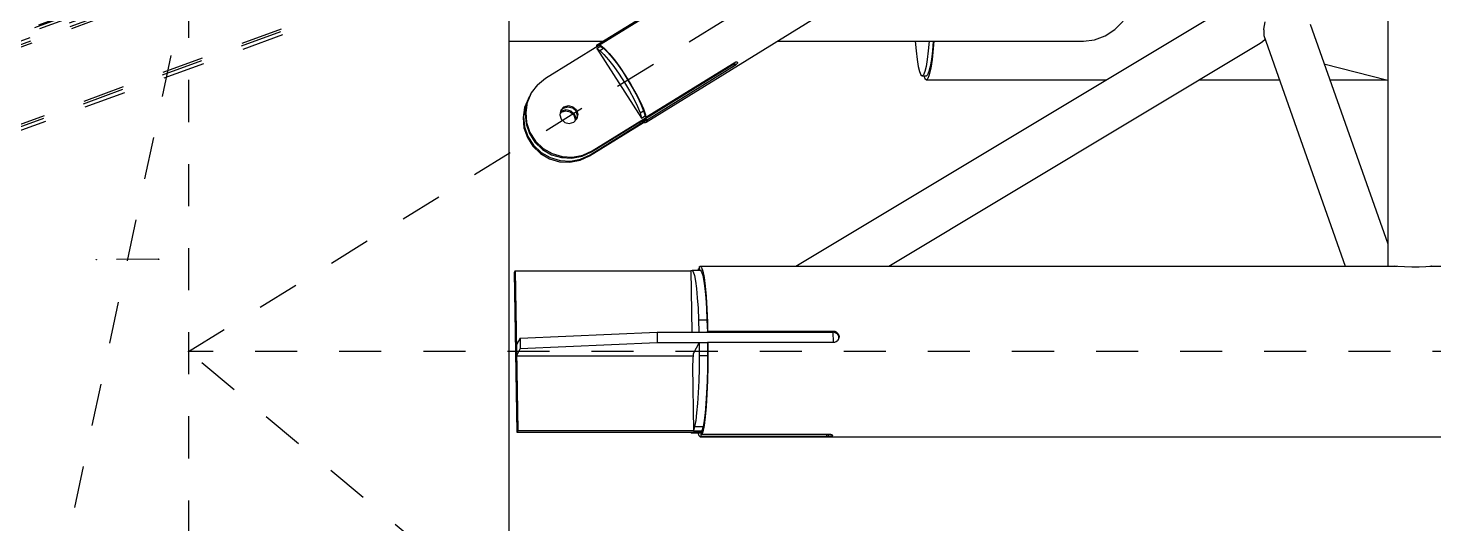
# Model space of a CAD drawing. Header units: millimetres. Extents: x 149919 to 150445, y 136651 to 136866.
# Drawn here: x 150375.731 to 150379.075, y 136822.865 to 136824.044 of the extents above; entities that cross this region are included whole.
import ezdxf

# ---------------------------------------------------------------- set-up
doc = ezdxf.new("R2010")
doc.units = ezdxf.units.MM
doc.header["$LTSCALE"] = 0.25
for name, pattern in [('CENTER', [50.8, 31.75, -6.35, 6.35, -6.35]), ('XKITLINE00', [0]), ('XKITLINE02', [4, 2, -2])]:
    doc.linetypes.add(name, pattern=pattern)

# ---------------------------------------------------------------- blocks, each defined once
blk = doc.blocks.new('çatıı')
at = {"color": 8, "linetype": 'CENTER'}
for p, q in [((23430, 17654.86), (23430, 16010.75)), ((23430, 17290.27), (23720.98, 17470.27)), ((23430, 17380.27), (23255, 16560.27)), ((23422.87, 17312.23), (23408.05, 17312.1)), ((25173.61, 15830.27), (23430, 17290.27)), ((24815.87, 17290.27), (23430, 17290.27))]:
    blk.add_line(p, q, dxfattribs=at)
at = {"color": 8, "linetype": 'XKITLINE00'}
for p, q in [((23506.2, 17524.52), (23506.2, 17238.51)), ((23715.28, 17450.24), (23715.28, 17310.57)), ((23527.07, 17363.13), (23646.9, 17437.26)), ((23538.85, 17344.8), (23658.68, 17418.93)), ((23527.36, 17363.29), (23548.31, 17376.25)), ((23527.76, 17363.19), (23548.72, 17376.16)), ((23574.43, 17310.57), (23677.12, 17372.21)), ((23648, 17365.35), (23650.29, 17366.85)), ((23650.29, 17366.85), (23652.31, 17368.85)), ((23686.02, 17368.72), (23685.72, 17366.91)), ((23685.72, 17366.91), (23685.74, 17366.7)), ((23685.74, 17366.7), (23685.74, 17365.42)), ((23696.79, 17368.13), (23715.28, 17315.86)), ((23506.2, 17364.12), (23528.67, 17364.12)), ((23514.91, 17355.27), (23527.74, 17363.2)), ((23527.07, 17363.13), (23527.36, 17363.29)), ((23527.36, 17363.29), (23527.5, 17363.06)), ((23527.74, 17363.2), (23527.94, 17362.89)), ((23527.76, 17363.19), (23527.95, 17362.9)), ((23527.76, 17363.19), (23528.08, 17363.06)), ((23527.77, 17363.14), (23527.79, 17363.15)), ((23570.09, 17364.12), (23642.91, 17364.12)), ((23596.58, 17310.57), (23684.92, 17363.6)), ((23602.83, 17364.12), (23603.04, 17361.83)), ((23606.15, 17364.12), (23605.95, 17361.83)), ((23607.15, 17364.12), (23606.94, 17361.83)), ((23607.26, 17364.12), (23607.12, 17362.31)), ((23642.91, 17364.12), (23645.5, 17364.44)), ((23645.5, 17364.44), (23648, 17365.35)), ((23684.92, 17363.6), (23685.41, 17364.02)), ((23685.41, 17364.02), (23686.05, 17364.55)), ((23685.74, 17365.42), (23705.14, 17310.57)), ((23527.07, 17363.13), (23527.03, 17362.77)), ((23527.11, 17362.38), (23527.95, 17362.9)), ((23527.11, 17362.38), (23527.86, 17361.88)), ((23527.11, 17362.38), (23537.78, 17345.78)), ((23527.86, 17361.88), (23528.7, 17362.4)), ((23527.86, 17361.88), (23528.81, 17360.96)), ((23527.95, 17362.9), (23528.7, 17362.4)), ((23528.08, 17363.06), (23528.97, 17362.33)), ((23528.7, 17362.4), (23529.65, 17361.48)), ((23528.81, 17360.96), (23529.93, 17359.67)), ((23528.97, 17362.33), (23530.06, 17361.18)), ((23529.65, 17361.48), (23530.77, 17360.19)), ((23530.06, 17361.18), (23531.29, 17359.67)), ((23530.77, 17360.19), (23532, 17358.6)), ((23603.04, 17361.83), (23603.29, 17359.75)), ((23605.95, 17361.83), (23605.69, 17359.75)), ((23606.94, 17361.83), (23606.69, 17359.75)), ((23607.12, 17362.31), (23606.85, 17359.73)), ((23525.86, 17337.76), (23559.64, 17358.66)), ((23529.93, 17359.67), (23531.16, 17358.08)), ((23531.16, 17358.08), (23532.43, 17356.26)), ((23531.29, 17359.67), (23532.61, 17357.87)), ((23532, 17358.6), (23533.27, 17356.78)), ((23532.61, 17357.87), (23533.94, 17355.88)), ((23533.27, 17356.78), (23534.53, 17354.82)), ((23538.75, 17345.84), (23559.71, 17358.8)), ((23538.81, 17346), (23559.76, 17358.97)), ((23538.91, 17345.31), (23559.86, 17358.28)), ((23559.63, 17358.64), (23559.86, 17358.28)), ((23559.71, 17358.8), (23559.64, 17358.66)), ((23559.67, 17358.91), (23559.71, 17358.8)), ((23559.69, 17358.76), (23559.82, 17358.84)), ((23559.76, 17358.97), (23559.99, 17359.08)), ((23559.82, 17358.84), (23560.02, 17359)), ((23559.82, 17358.84), (23560.09, 17358.42)), ((23559.86, 17358.28), (23560.09, 17358.42)), ((23559.99, 17359.08), (23560.2, 17359.15)), ((23560.02, 17359), (23560.18, 17359.14)), ((23560.09, 17358.42), (23560.29, 17358.58)), ((23560.2, 17359.15), (23560.38, 17359.16)), ((23560.29, 17358.58), (23560.45, 17358.73)), ((23560.38, 17359.16), (23560.5, 17359.11)), ((23560.54, 17358.83), (23560.45, 17358.73)), ((23560.5, 17359.11), (23560.56, 17359.01)), ((23560.55, 17358.86), (23560.54, 17358.83)), ((23560.56, 17359.01), (23560.55, 17358.86)), ((23603.29, 17359.75), (23603.57, 17358.08)), ((23603.57, 17358.08), (23603.87, 17356.86)), ((23603.87, 17356.86), (23604.18, 17356.12)), ((23605.12, 17356.86), (23604.81, 17356.12)), ((23605.41, 17358.08), (23605.12, 17356.86)), ((23605.69, 17359.75), (23605.41, 17358.08)), ((23606.11, 17356.86), (23605.8, 17356.12)), ((23606.41, 17358.08), (23606.11, 17356.86)), ((23606.54, 17357.64), (23606.2, 17356.12)), ((23606.69, 17359.75), (23606.41, 17358.08)), ((23606.85, 17359.73), (23606.54, 17357.64)), ((23700.06, 17358.68), (23715.28, 17354.79)), ((23513, 17353.74), (23511.53, 17351.8)), ((23513, 17353.74), (23514.91, 17355.27)), ((23532.43, 17356.26), (23533.69, 17354.3)), ((23533.69, 17354.3), (23534.87, 17352.3)), ((23533.94, 17355.88), (23535.23, 17353.79)), ((23534.53, 17354.82), (23535.71, 17352.82)), ((23535.23, 17353.79), (23536.4, 17351.72)), ((23604.18, 17356.12), (23604.49, 17355.87)), ((23604.49, 17355.87), (23604.81, 17356.12)), ((23604.49, 17355.87), (23605.49, 17355.87)), ((23604.87, 17355.87), (23605.13, 17355.19)), ((23605.13, 17355.19), (23605.49, 17354.87)), ((23605.49, 17355.87), (23605.8, 17356.12)), ((23605.49, 17354.87), (23605.85, 17355.19)), ((23605.49, 17354.87), (23648.24, 17354.87)), ((23606.2, 17356.12), (23605.85, 17355.19)), ((23670.39, 17354.87), (23689.47, 17354.87)), ((23701.4, 17354.87), (23714.96, 17354.87)), ((23510.91, 17350.58), (23509.95, 17348.34)), ((23511.04, 17350.84), (23510.09, 17348.6)), ((23511.4, 17351.54), (23510.44, 17349.3)), ((23511.53, 17351.8), (23510.58, 17349.56)), ((23511.04, 17350.84), (23510.91, 17350.58)), ((23511.18, 17351.02), (23511.04, 17350.84)), ((23511.53, 17351.8), (23511.4, 17351.54)), ((23534.87, 17352.3), (23535.92, 17350.36)), ((23535.71, 17352.82), (23536.76, 17350.88)), ((23535.92, 17350.36), (23536.78, 17348.57)), ((23536.4, 17351.72), (23537.4, 17349.75)), ((23536.76, 17350.88), (23537.62, 17349.08)), ((23509.95, 17348.34), (23509.57, 17345.93)), ((23510.09, 17348.6), (23509.71, 17346.19)), ((23510.44, 17349.3), (23510.06, 17346.89)), ((23510.06, 17346.89), (23510.28, 17344.45)), ((23510.58, 17349.56), (23510.2, 17347.15)), ((23510.2, 17347.15), (23510.41, 17344.71)), ((23518.55, 17347.65), (23518.31, 17346.58)), ((23518.31, 17346.58), (23518.65, 17345.53)), ((23518.67, 17347.22), (23518.39, 17346.92)), ((23518.8, 17347.49), (23518.42, 17347.08)), ((23519.16, 17348.18), (23518.51, 17347.49)), ((23519.29, 17348.45), (23518.55, 17347.65)), ((23518.67, 17347.22), (23519.72, 17347.54)), ((23518.8, 17347.49), (23519.86, 17347.8)), ((23519.16, 17348.18), (23520.22, 17348.5)), ((23519.29, 17348.45), (23520.35, 17348.76)), ((23519.72, 17347.54), (23520.81, 17347.29)), ((23519.86, 17347.8), (23520.94, 17347.55)), ((23520.22, 17348.5), (23521.3, 17348.25)), ((23520.35, 17348.76), (23521.43, 17348.51)), ((23520.81, 17347.29), (23521.63, 17346.54)), ((23520.94, 17347.55), (23521.76, 17346.8)), ((23521.3, 17348.25), (23522.12, 17347.5)), ((23521.43, 17348.51), (23522.25, 17347.76)), ((23521.63, 17346.54), (23521.96, 17345.49)), ((23521.76, 17346.8), (23522.1, 17345.75)), ((23522.12, 17347.5), (23522.46, 17346.45)), ((23522.25, 17347.76), (23522.59, 17346.71)), ((23522.46, 17346.45), (23522.25, 17345.54)), ((23522.59, 17346.71), (23522.35, 17345.65)), ((23536.78, 17348.57), (23537.41, 17347.01)), ((23537.4, 17349.75), (23538.18, 17348)), ((23537.41, 17347.01), (23538.25, 17347.53)), ((23537.41, 17347.01), (23537.78, 17345.78)), ((23537.62, 17349.08), (23538.25, 17347.53)), ((23538.18, 17348), (23538.69, 17346.54)), ((23538.25, 17347.53), (23538.62, 17346.3)), ((23538.69, 17346.54), (23538.81, 17346)), ((23509.57, 17345.93), (23509.79, 17343.49)), ((23509.71, 17346.19), (23509.92, 17343.75)), ((23509.79, 17343.49), (23510.59, 17341.16)), ((23509.92, 17343.75), (23510.72, 17341.42)), ((23510.28, 17344.45), (23511.08, 17342.12)), ((23510.41, 17344.71), (23511.21, 17342.38)), ((23518.65, 17345.53), (23519.47, 17344.78)), ((23519.47, 17344.78), (23520.55, 17344.53)), ((23520.55, 17344.53), (23521.61, 17344.85)), ((23522.35, 17345.65), (23521.61, 17344.85)), ((23521.96, 17345.49), (23521.89, 17345.15)), ((23522.1, 17345.75), (23521.99, 17345.25)), ((23525.37, 17336.8), (23538.19, 17344.74)), ((23525.5, 17337.06), (23537.5, 17344.49)), ((23525.99, 17338.03), (23538.82, 17345.96)), ((23537.28, 17344.83), (23537.54, 17344.43)), ((23537.54, 17344.43), (23537.69, 17344.49)), ((23537.69, 17344.49), (23538.53, 17345.01)), ((23537.8, 17344.62), (23537.69, 17344.49)), ((23537.78, 17345.78), (23538.62, 17346.3)), ((23537.86, 17344.82), (23537.8, 17344.62)), ((23537.84, 17345.16), (23537.88, 17345.1)), ((23537.86, 17344.82), (23538.7, 17345.34)), ((23537.88, 17345.1), (23537.86, 17344.82)), ((23537.88, 17345.1), (23538.71, 17345.61)), ((23538.24, 17344.83), (23538.19, 17344.74)), ((23538.21, 17344.77), (23538.41, 17344.9)), ((23538.39, 17344.92), (23538.57, 17344.65)), ((23538.64, 17345.14), (23538.53, 17345.01)), ((23538.57, 17344.65), (23538.85, 17344.8)), ((23538.6, 17346.29), (23538.82, 17345.96)), ((23538.62, 17346.3), (23538.81, 17346)), ((23538.7, 17345.34), (23538.64, 17345.14)), ((23538.67, 17345.68), (23538.91, 17345.31)), ((23538.67, 17345.68), (23538.71, 17345.61)), ((23538.71, 17345.61), (23538.7, 17345.34)), ((23538.82, 17345.96), (23538.75, 17345.84)), ((23538.91, 17345.31), (23538.85, 17344.8)), ((23510.59, 17341.16), (23511.92, 17339.08)), ((23510.72, 17341.42), (23512.06, 17339.34)), ((23511.08, 17342.12), (23512.41, 17340.04)), ((23511.21, 17342.38), (23512.55, 17340.31)), ((23512.41, 17340.04), (23514.21, 17338.33)), ((23512.55, 17340.31), (23514.34, 17338.6)), ((23511.92, 17339.08), (23513.72, 17337.37)), ((23512.06, 17339.34), (23513.85, 17337.63)), ((23513.72, 17337.37), (23515.87, 17336.13)), ((23513.85, 17337.63), (23516, 17336.39)), ((23514.21, 17338.33), (23516.36, 17337.09)), ((23514.34, 17338.6), (23516.49, 17337.35)), ((23516, 17336.39), (23518.38, 17335.69)), ((23516.36, 17337.09), (23518.74, 17336.39)), ((23516.49, 17337.35), (23518.87, 17336.65)), ((23518.74, 17336.39), (23521.21, 17336.27)), ((23518.87, 17336.65), (23521.34, 17336.53)), ((23521.21, 17336.27), (23523.63, 17336.74)), ((23521.34, 17336.53), (23523.76, 17337)), ((23523.14, 17335.77), (23525.37, 17336.8)), ((23523.27, 17336.04), (23525.5, 17337.06)), ((23523.63, 17336.74), (23525.86, 17337.76)), ((23523.76, 17337), (23523.63, 17336.74)), ((23523.76, 17337), (23525.99, 17338.03)), ((23525.5, 17337.06), (23525.37, 17336.8)), ((23525.99, 17338.03), (23525.86, 17337.76)), ((23515.87, 17336.13), (23518.25, 17335.43)), ((23518.25, 17335.43), (23520.72, 17335.31)), ((23518.38, 17335.69), (23520.85, 17335.57)), ((23520.72, 17335.31), (23523.14, 17335.77)), ((23520.85, 17335.57), (23523.27, 17336.04)), ((23523.27, 17336.04), (23523.14, 17335.77)), ((23549.5, 17309.55), (23549.78, 17309.65)), ((23549.78, 17309.65), (23551.77, 17309.65)), ((23549.78, 17309.65), (23550.06, 17309.25)), ((23551.24, 17309.91), (23551.15, 17309.65)), ((23551.24, 17309.91), (23551.49, 17309.91)), ((23551.24, 17309.91), (23551.25, 17309.65)), ((23551.48, 17310.38), (23551.69, 17310.57)), ((23551.48, 17310.38), (23551.5, 17309.65)), ((23551.69, 17310.57), (23552.01, 17310.27)), ((23551.69, 17310.57), (23717.45, 17310.57)), ((23551.77, 17309.65), (23552.05, 17309.25)), ((23552.01, 17310.27), (23552.32, 17309.35)), ((23716.41, 17310.57), (23716.93, 17310.62)), ((23716.92, 17310.57), (23717.19, 17310.6)), ((23716.93, 17310.62), (23717.63, 17310.56)), ((23717.63, 17310.56), (23719.22, 17310.47)), ((23719.22, 17310.47), (23720.98, 17310.43)), ((23720.98, 17310.43), (23722.74, 17310.44)), ((23722.74, 17310.44), (23724.33, 17310.5)), ((23724.33, 17310.5), (23725.59, 17310.61)), ((23725.22, 17310.57), (23961.83, 17310.57)), ((23725.59, 17310.61), (23725.71, 17310.62)), ((23725.71, 17310.62), (23726.02, 17310.57)), ((23507.67, 17309.5), (23507.45, 17309.06)), ((23507.45, 17309.06), (23508.06, 17271.05)), ((23507.67, 17309.5), (23508.29, 17271.49)), ((23507.67, 17309.5), (23549.5, 17309.5)), ((23549.5, 17309.55), (23549.74, 17294.88)), ((23550.06, 17309.25), (23550.33, 17308.37)), ((23550.33, 17308.37), (23550.59, 17307.02)), ((23550.59, 17307.02), (23550.82, 17305.24)), ((23552.05, 17309.25), (23552.32, 17308.37)), ((23552.32, 17309.35), (23552.61, 17307.86)), ((23552.32, 17308.37), (23552.58, 17307.02)), ((23552.58, 17307.02), (23552.81, 17305.24)), ((23552.61, 17307.86), (23552.88, 17305.83)), ((23550.82, 17305.24), (23551.02, 17303.08)), ((23551.02, 17303.08), (23551.19, 17300.59)), ((23552.81, 17305.24), (23553.02, 17303.08)), ((23552.88, 17305.83), (23553.1, 17303.32)), ((23553.02, 17303.08), (23553.19, 17300.59)), ((23553.1, 17303.32), (23553.29, 17300.42)), ((23551.19, 17300.59), (23551.32, 17297.83)), ((23553.19, 17300.59), (23553.32, 17297.83)), ((23553.29, 17300.42), (23553.43, 17297.22)), ((23551.32, 17297.83), (23553.32, 17297.83)), ((23551.32, 17297.83), (23551.41, 17294.89)), ((23553.32, 17297.83), (23553.41, 17294.89)), ((23553.43, 17297.22), (23553.48, 17295.13)), ((23508.86, 17293.47), (23507.96, 17291.72)), ((23508.86, 17293.47), (23541.45, 17294.88)), ((23508.86, 17293.47), (23508.9, 17291.01)), ((23541.45, 17294.88), (23551.41, 17294.88)), ((23541.45, 17294.88), (23541.49, 17292.42)), ((23551.41, 17294.89), (23553.41, 17294.89)), ((23551.41, 17294.89), (23551.41, 17294.88)), ((23551.41, 17294.88), (23583.27, 17294.88)), ((23553.48, 17295.13), (23553.4, 17294.98)), ((23553.4, 17294.92), (23583.25, 17294.92)), ((23553.41, 17294.89), (23553.4, 17294.88)), ((23553.48, 17295.13), (23583.35, 17295.13)), ((23581.6, 17294.92), (23581.6, 17294.88)), ((23583.35, 17295.13), (23583.25, 17294.92)), ((23583.25, 17294.92), (23583.6, 17294.88)), ((23583.27, 17294.88), (23583.31, 17292.47)), ((23583.35, 17295.13), (23583.7, 17295.08)), ((23583.7, 17295.08), (23583.6, 17294.88)), ((23583.6, 17294.88), (23583.92, 17294.75)), ((23583.7, 17295.08), (23584.03, 17294.95)), ((23583.92, 17294.75), (23584.21, 17294.54)), ((23584.03, 17294.95), (23584.31, 17294.75)), ((23584.21, 17294.54), (23584.43, 17294.27)), ((23584.31, 17294.75), (23584.53, 17294.47)), ((23584.55, 17293.15), (23584.34, 17292.87)), ((23584.43, 17294.27), (23584.57, 17293.95)), ((23584.58, 17293.27), (23584.51, 17293.08)), ((23584.53, 17294.47), (23584.67, 17294.16)), ((23584.69, 17293.47), (23584.55, 17293.15)), ((23584.57, 17293.95), (23584.62, 17293.59)), ((23584.62, 17293.59), (23584.58, 17293.27)), ((23584.67, 17294.16), (23584.73, 17293.8)), ((23584.73, 17293.8), (23584.69, 17293.47)), ((23507.96, 17291.72), (23508, 17289.26)), ((23508.9, 17291.01), (23508, 17289.26)), ((23508.9, 17291.01), (23541.49, 17292.42)), ((23541.49, 17292.42), (23551.45, 17292.42)), ((23550.05, 17289.7), (23549.87, 17286.8)), ((23551.45, 17292.43), (23550.05, 17289.7)), ((23551.45, 17292.43), (23551.46, 17289.32)), ((23551.45, 17292.43), (23553.44, 17292.43)), ((23553.44, 17292.43), (23553.45, 17289.32)), ((23553.44, 17292.42), (23553.49, 17292.42)), ((23553.52, 17292.47), (23553.45, 17292.32)), ((23553.54, 17290.27), (23553.51, 17286.75)), ((23553.52, 17292.47), (23583.4, 17292.47)), ((23553.52, 17292.47), (23553.54, 17290.27)), ((23583.4, 17292.47), (23583.74, 17292.52)), ((23583.74, 17292.52), (23584.07, 17292.65)), ((23584.07, 17292.65), (23584.34, 17292.87)), ((23508, 17289.26), (23550.02, 17289.26)), ((23549.87, 17286.8), (23550.11, 17271.43)), ((23551.43, 17286.24), (23551.34, 17283.27)), ((23551.46, 17289.32), (23551.43, 17286.24)), ((23551.46, 17289.32), (23553.45, 17289.32)), ((23553.42, 17286.24), (23553.34, 17283.27)), ((23553.45, 17289.32), (23553.42, 17286.24)), ((23553.51, 17286.75), (23553.43, 17283.33)), ((23551.34, 17283.27), (23551.22, 17280.47)), ((23553.34, 17283.27), (23553.21, 17280.47)), ((23553.43, 17283.33), (23553.29, 17280.12)), ((23551.22, 17280.47), (23551.06, 17277.93)), ((23553.21, 17280.47), (23553.05, 17277.93)), ((23553.29, 17280.12), (23553.1, 17277.23)), ((23551.06, 17277.93), (23550.86, 17275.7)), ((23553.05, 17277.93), (23552.85, 17275.7)), ((23553.1, 17277.23), (23552.88, 17274.72)), ((23550.63, 17273.84), (23550.38, 17272.41)), ((23550.86, 17275.7), (23550.63, 17273.84)), ((23552.63, 17273.84), (23552.38, 17272.41)), ((23552.88, 17274.72), (23552.61, 17272.69)), ((23552.85, 17275.7), (23552.63, 17273.84)), ((23508.29, 17271.49), (23508.06, 17271.05)), ((23508.06, 17271.05), (23552.12, 17271.05)), ((23508.29, 17271.49), (23550.11, 17271.49)), ((23549.5, 17271.05), (23549.59, 17270.91)), ((23549.59, 17270.91), (23549.89, 17271)), ((23549.59, 17270.91), (23551.59, 17270.91)), ((23549.89, 17271.05), (23549.89, 17271)), ((23549.89, 17271), (23551.88, 17271)), ((23550.38, 17272.41), (23550.11, 17271.43)), ((23550.11, 17271.43), (23552.11, 17271.43)), ((23550.38, 17272.41), (23552.38, 17272.41)), ((23551.15, 17270.91), (23551.36, 17270.28)), ((23551.36, 17270.28), (23551.69, 17269.97)), ((23551.59, 17270.91), (23551.88, 17271)), ((23551.69, 17269.97), (23551.89, 17270.17)), ((23551.69, 17269.97), (24815.87, 17269.97)), ((23551.87, 17270.99), (23551.89, 17270.17)), ((23551.88, 17271.05), (23551.88, 17271)), ((23551.89, 17270.17), (23581.76, 17270.17)), ((23552.38, 17272.41), (23552.11, 17271.43)), ((23552.12, 17271.46), (23552.13, 17270.64)), ((23552.32, 17271.2), (23552.13, 17270.64)), ((23552.13, 17270.64), (23582, 17270.64)), ((23552.61, 17272.69), (23552.32, 17271.2)), ((23581.75, 17270.64), (23581.76, 17270.17)), ((23581.76, 17270.17), (23582.11, 17270.17)), ((23582, 17270.64), (23582.35, 17270.63)), ((23582.11, 17270.64), (23582.11, 17270.17)), ((23582.11, 17270.17), (23582.45, 17270.18)), ((23582.35, 17270.63), (23582.66, 17270.59)), ((23582.45, 17270.18), (23582.75, 17270.2)), ((23582.66, 17270.59), (23582.92, 17270.54)), ((23582.75, 17270.2), (23582.99, 17270.23)), ((23582.92, 17270.54), (23583.11, 17270.46)), ((23582.99, 17270.23), (23583.15, 17270.25)), ((23583.11, 17270.46), (23583.21, 17270.38)), ((23583.15, 17270.25), (23583.23, 17270.28)), ((23583.21, 17270.38), (23583.23, 17270.28))]:
    blk.add_line(p, q, dxfattribs=at)
at = {"color": 116, "linetype": 'XKITLINE02', "true_color": 0x136734}
for p, q in [((23375.58, 17361.1), (23629.86, 17454.02)), ((23374.64, 17360.47), (23628.32, 17453.17)), ((23383.08, 17360.7), (23636.72, 17453.4)), ((23383.44, 17360.27), (23637.4, 17453.08)), ((23386.22, 17342.36), (23640.55, 17435.32)), ((23386.39, 17342.99), (23641, 17436.05)), ((23375.86, 17360.25), (23506.2, 17407.88)), ((23382.93, 17361.55), (23506.2, 17406.6)), ((23386.67, 17341.62), (23536.61, 17396.42))]:
    blk.add_line(p, q, dxfattribs=at)
at = {"color": 8, "linetype": 'XKITLINE00'}
for centre in [(23408.05, 17312.1), (23422.87, 17312.23), (23430, 17290.27), (23430, 17290.27), (23430, 17290.27)]:
    blk.add_circle(centre, 0.05, dxfattribs=at)

msp = doc.modelspace()

# ---------------------------------------------------------------- block references
at = {"xscale": 0.009999943142843078, "yscale": 0.009999943142843078, "zscale": 0.009999943142843078}
msp.add_blockref('çatıı', (150141.8141, 136650.3731), dxfattribs=at)

doc.saveas('drawing.dxf')
